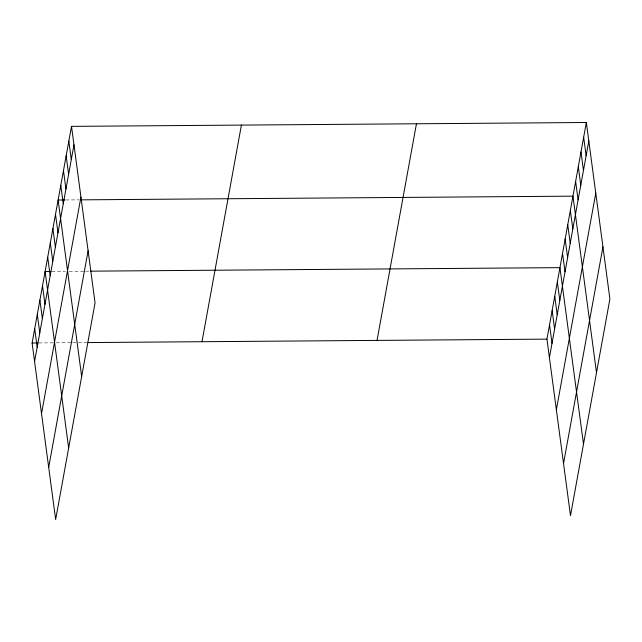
<?xml version="1.0" encoding="UTF-8"?>
<svg xmlns="http://www.w3.org/2000/svg" width="642" height="642" viewBox="0 0 642 642"><rect width="100%" height="100%" fill="white"/><g stroke="black" fill="none" stroke-linecap="round" stroke-linejoin="round"><path stroke-width="0.48" stroke-dasharray="3.21 2.41" d="M65.829 199.959L79.343 199.863M51.866 271.454L65.38 271.357M69.24 271.325L84.68 271.213M85.651 271.205L89.511 271.173M38.857 342.94L53.334 342.836M56.231 342.812L71.679 342.7M72.642 342.692L77.473 342.651M78.436 342.643L87.127 342.579"/><path stroke-width="0.96" d="M71.511 126.37L95.056 302.872L55.653 519.498L32.1 342.997L71.511 126.37L586.347 122.502L609.9 299.003L570.489 515.63L546.944 339.128L586.347 122.502M34.572 361.502L73.974 144.875M41.529 413.641L80.932 197.014M48.696 467.36L88.106 250.733M201.997 341.721L241.408 125.094M377.047 340.404L416.449 123.778M549.408 357.634L588.818 141.007M556.365 409.773L595.776 193.146M563.532 463.492L602.942 246.865M64.866 199.967L58.109 200.023L81.662 376.525M81.277 199.847L572.953 196.155L596.498 372.657M50.895 271.462L45.109 271.51L68.654 448.012M90.474 271.165L559.944 267.642L583.498 444.144M32.1 342.997L37.894 342.948M88.09 342.571L546.944 339.128M583.666 137.236L586.138 155.741M580.986 151.961L583.458 170.467M578.314 166.695L580.777 185.201M575.633 181.429L578.097 199.927M570.353 210.456L572.816 228.961M567.745 224.748L570.216 243.254M565.145 239.049L567.616 257.554M562.544 253.341L565.016 271.847M557.344 281.942L559.816 300.448M554.744 296.235L557.216 314.74M552.144 310.535L554.608 329.041M549.544 324.828L552.008 343.334M68.83 141.096L71.302 159.601M66.15 155.829L68.622 174.335M63.47 170.563L65.941 189.061M60.789 185.289L63.261 203.795M55.509 214.316L57.981 232.821M52.909 228.616L55.381 247.122M50.309 242.909L52.772 261.414M47.709 257.209L50.172 275.715M42.5 285.802L44.972 304.308M39.9 300.103L42.372 318.609M37.3 314.395L39.772 332.901M34.7 328.696L37.172 347.202"/></g></svg>
